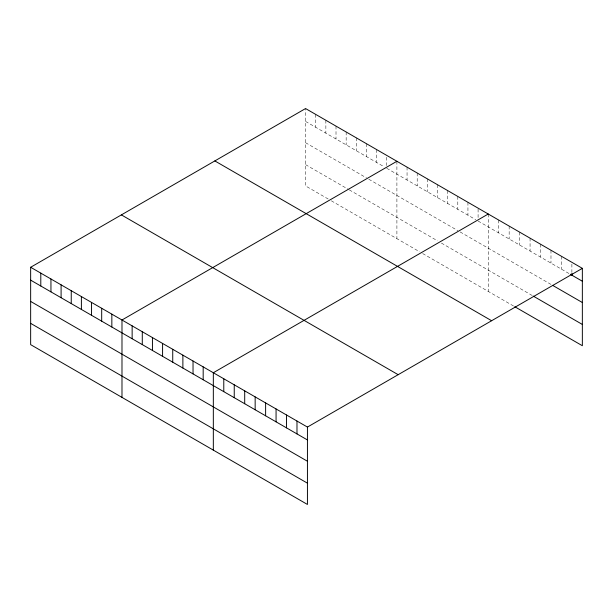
<?xml version="1.0" encoding="UTF-8"?>
<svg xmlns="http://www.w3.org/2000/svg" width="613" height="613" viewBox="0 0 613 613"><rect width="100%" height="100%" fill="white"/><g stroke="black" fill="none" stroke-linecap="round" stroke-linejoin="round"><path stroke-width="0.46" stroke-dasharray="3.06 2.3" d="M305.565 121.428L384.412 166.951M386.757 168.299L475.749 219.684M478.094 221.04L569.477 273.796M305.565 142.714L366.459 177.87M368.796 179.226L457.796 230.603M460.141 231.959L550.98 284.401M305.565 164.644L348.498 189.432M349.28 189.884L437.498 240.817M441.398 243.07L532.482 295.658M328.2 199.003L305.565 185.931L305.565 108.547M331.326 200.803L419.545 251.736M422.663 253.544L513.978 306.262M571.891 264.149L571.891 272.433M561.439 256.272L561.439 269.153M550.98 250.234L550.98 263.115M540.528 244.196L540.528 257.077M530.069 238.166L530.069 251.046M519.609 232.128L519.609 245.008M509.158 226.09L509.158 238.97M498.698 220.052L498.698 232.932M488.239 214.014L488.239 291.405M478.094 209.079L478.094 218.274M467.941 202.298L467.941 215.178M457.796 196.436L457.796 209.317M447.643 190.574L447.643 203.455M437.498 184.72L437.498 197.601M427.353 178.858L427.353 191.739M417.2 172.996L417.2 185.877M407.055 167.142L407.055 180.023M396.902 161.28L396.902 238.664M386.757 157.257L386.757 165.541M376.604 149.564L376.604 162.445M366.459 143.703L366.459 156.583M356.306 137.841L356.306 150.721M346.161 131.987L346.161 144.867M336.008 126.125L336.008 139.005M325.863 120.263L325.863 133.144M315.71 114.409L315.71 127.289"/><path stroke-width="0.92" d="M582.35 268.348L307.435 427.069L307.435 504.453L30.65 344.652L30.65 267.268L305.565 108.547L582.35 268.348L582.35 345.732L514.782 306.73M396.902 161.28L121.987 320.001L121.987 397.385M488.239 214.014L213.332 372.735L213.332 450.118M570.282 274.264L582.35 281.229M552.589 285.336L582.35 302.516M533.287 296.117L582.35 324.446M214.841 160.92L491.626 320.722M121.374 214.887L398.159 374.689M30.65 267.268L307.435 427.069M30.65 280.149L307.435 439.95M30.65 301.435L307.435 461.237M30.65 323.365L307.435 483.167M571.891 273.352L571.891 275.191M296.983 421.031L296.983 433.912M286.524 414.993L286.524 427.874M276.065 408.955L276.065 421.836M265.613 402.917L265.613 415.798M255.154 396.879L255.154 409.76M244.702 390.849L244.702 403.729M234.243 384.811L234.243 397.691M223.783 378.773L223.783 391.653M203.179 366.873L203.179 379.754M193.034 361.019L193.034 373.899M182.881 355.157L182.881 368.038M172.736 349.295L172.736 362.176M162.583 343.441L162.583 356.322M152.438 337.579L152.438 350.46M142.285 331.717L142.285 344.598M132.14 325.863L132.14 338.744M111.842 314.14L111.842 327.02M101.689 308.278L101.689 321.158M91.544 302.424L91.544 315.304M81.391 296.562L81.391 309.442M71.246 290.7L71.246 303.581M61.093 284.846L61.093 297.726M50.948 278.984L50.948 291.865M40.795 273.122L40.795 286.003"/></g></svg>
